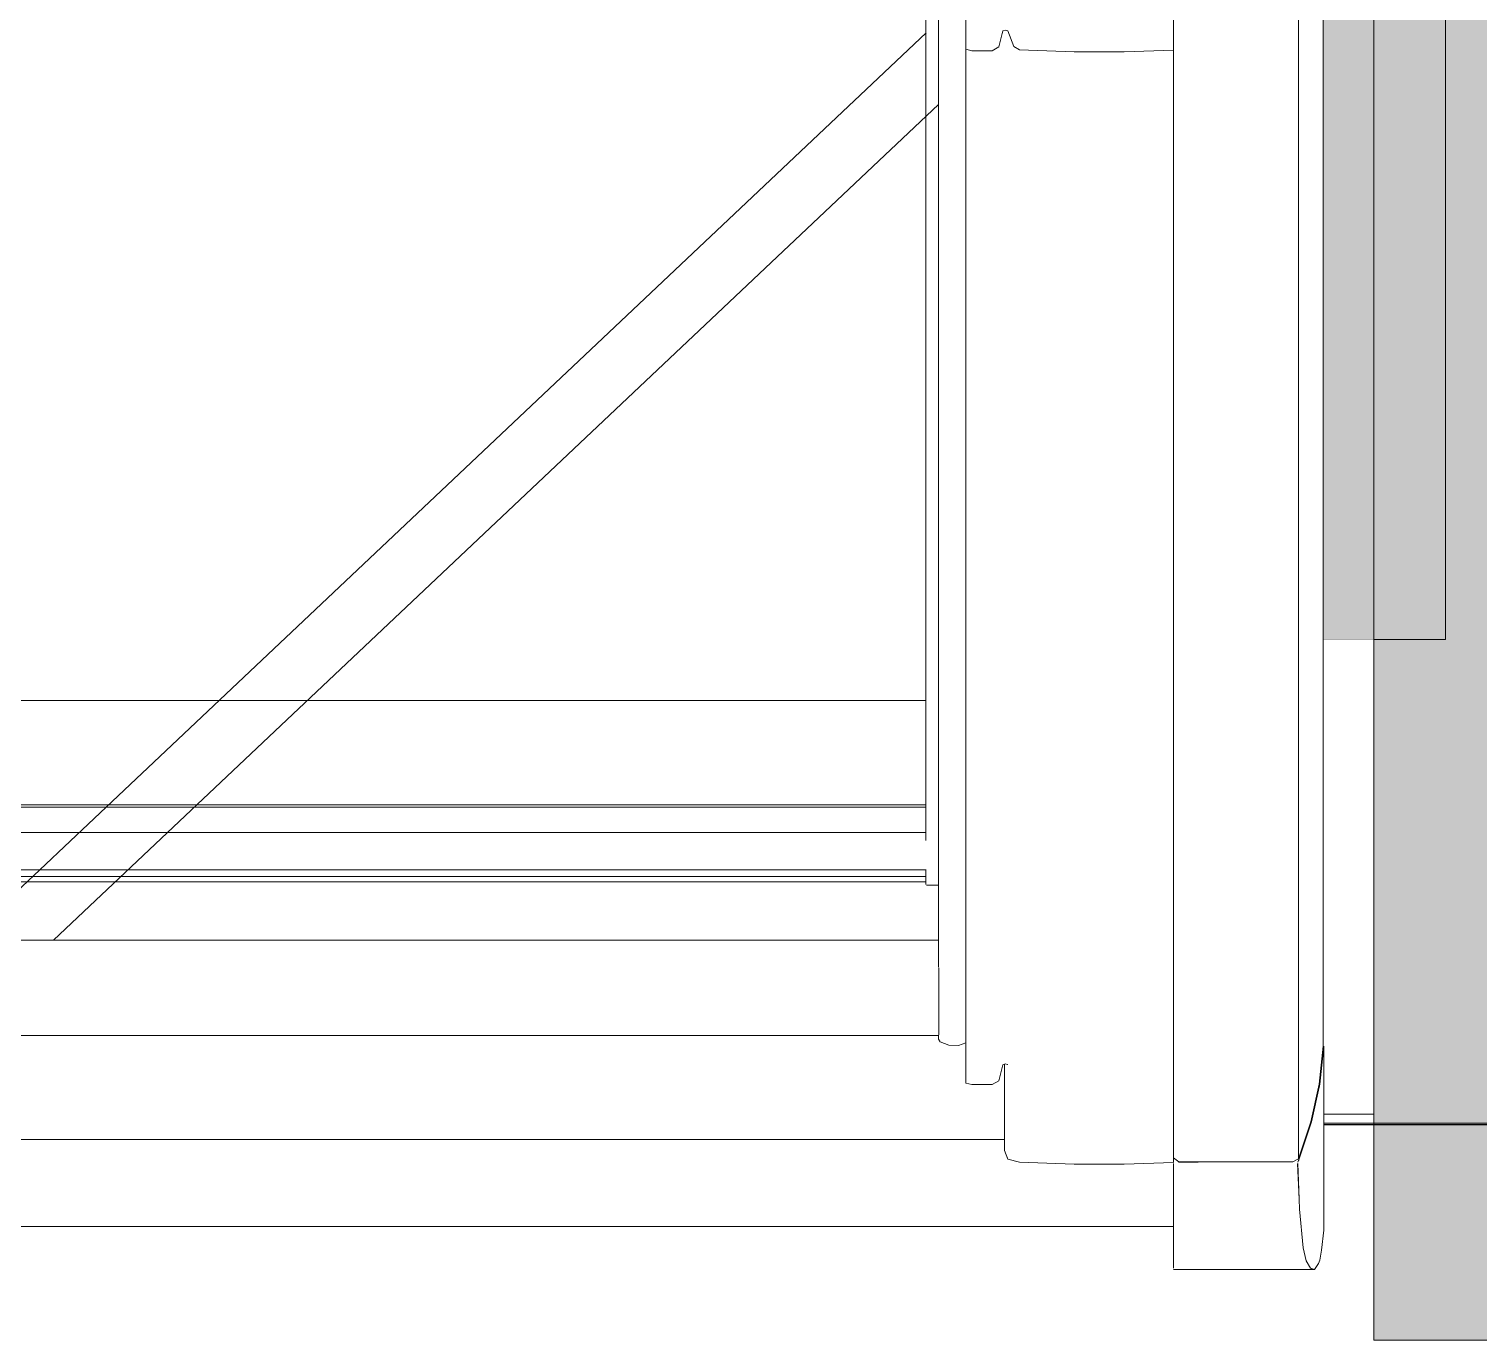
# Model space of a CAD drawing. Header units: metres. Extents: x -3 to 171, y -23 to 41.
# Drawn here: x 15.0611 to 15.5289, y -15.07 to -14.6468 of the extents above; entities that cross this region are included whole.
import ezdxf

# ---------------------------------------------------------------- set-up
doc = ezdxf.new("R2010")
doc.units = ezdxf.units.M
doc.header["$MEASUREMENT"] = 0
doc.set_wipeout_variables(frame=1)
for name, pattern in [('Achse', [0.004, 0.002, -0.001, 0, -0.001]), ('Baufluchtlinie', [0.013, 0.008, -0.005]), ('Wipeout_Contour', [1, 0, -1])]:
    doc.linetypes.add(name, pattern=pattern)
for name, color, linetype in [('5._2.DG PP STG1_1_000 Achsraster', 7, 'Continuous'), ('5._2.DG PP STG1_1_325 Dachfenster', 7, 'Continuous'), ('5._2.DG PP STG1_1_330 Dachaufbau', 7, 'Continuous'), ('5._2.DG PP STG1_1_Neubau_840 Baulinien', 7, 'Continuous')]:
    doc.layers.add(name, color=color, linetype=linetype)

msp = doc.modelspace()

# ---------------------------------------------------------------- hatches: boundary and pattern name
at = {"layer": '5._2.DG PP STG1_1_325 Dachfenster', "linetype": 'Continuous', "lineweight": 0, "true_color": 0x000000}
msp.add_hatch(color=18, dxfattribs=at).paths.add_polyline_path([(15.47865, -14.40484), (15.47865, -14.84386), (15.51815, -14.84386), (15.51815, -14.22551), (15.48078, -14.22551), (15.48078, -14.28437), (15.48078, -14.28644), (15.48078, -14.29683), (15.48075, -14.36991), (15.48075, -14.38588), (15.47945, -14.39979), (15.47885, -14.40294)])
at = {"layer": '5._2.DG PP STG1_1_330 Dachaufbau', "linetype": 'Continuous', "lineweight": 0, "true_color": 0x000000}
msp.add_hatch(color=18, dxfattribs=at).paths.add_polyline_path([(18.49988, -12.93), (18.49988, -13.58499), (12.55, -13.58499), (12.55, -15.07), (13.745, -15.07), (13.745, -14.22801), (15.495, -14.22801), (15.495, -15.07), (16.21, -15.07), (16.21, -14.22801), (17.96, -14.22801), (17.96, -15.07), (18.9348, -15.07), (18.94193, -12.93)])

# ---------------------------------------------------------------- linework, layer by layer
at = {"layer": '5._2.DG PP STG1_1_000 Achsraster', "color": 5, "linetype": 'Achse', "lineweight": 0, "ltscale": 1000}
msp.add_line((-1.5, -15), (21, -15), dxfattribs=at)
at = {"layer": '5._2.DG PP STG1_1_325 Dachfenster', "color": 7, "linetype": 'Continuous', "lineweight": 13, "ltscale": 1000, "true_color": 0xf4f4f4, "flags": 128}
for points in [[(15.51815, -14.22551), (15.51815, -14.84386)], [(15.51815, -14.84386), (15.47865, -14.84386)]]:
    msp.add_lwpolyline(points, dxfattribs=at)
at = {"layer": '5._2.DG PP STG1_1_330 Dachaufbau', "color": 7, "linetype": 'Continuous', "lineweight": 18, "ltscale": 1000, "flags": 128}
for points in [[(15.495, -15.07), (15.495, -14.22801)], [(16.21, -15.07), (15.495, -15.07)]]:
    msp.add_lwpolyline(points, dxfattribs=at)
at = {"layer": '5._2.DG PP STG1_1_Neubau_840 Baulinien', "color": 1, "linetype": 'Baufluchtlinie', "lineweight": 25, "ltscale": 1000, "true_color": 0xfb0106, "flags": 128}
msp.add_lwpolyline([(-3.0225, -14.98287), (0, -15), (18.98764, -15.00055), (22.9775, -15.00378)], dxfattribs=at)

# ---------------------------------------------------------------- next in the draw order: wipeouts: each hides what was drawn before it
at = {"color": 254, "linetype": 'Wipeout_Contour', "lineweight": 0, "ltscale": 106.495476}
msp.add_wipeout([(15.47735, -14.98739), (15.47865, -14.97514), (15.47865, -14.40484), (15.47755, -14.4152), (15.47735, -14.4161)], dxfattribs=at).dxf.layer = '5._2.DG PP STG1_1_325 Dachfenster'
at = {"color": 254, "linetype": 'Wipeout_Contour', "lineweight": 0, "ltscale": 129.236386}
msp.add_wipeout([(15.35505, -14.46976), (15.35455, -14.46976), (15.35455, -14.94961), (15.35465, -14.97173), (15.35455, -14.97286), (15.35505, -14.97371)], dxfattribs=at).dxf.layer = '5._2.DG PP STG1_1_325 Dachfenster'
at = {"color": 254, "linetype": 'Wipeout_Contour', "lineweight": 0, "ltscale": 84.725262}
msp.add_wipeout([(15.37525, -14.64745), (15.37605, -14.64717), (15.37605, -14.46976), (15.37525, -14.46976)], dxfattribs=at).dxf.layer = '5._2.DG PP STG1_1_325 Dachfenster'
at = {"color": 254, "linetype": 'Wipeout_Contour', "lineweight": 0, "ltscale": 85.138409}
msp.add_wipeout([(15.43035, -15.02858), (14.67595, -15.02858), (14.67595, -15.03311), (15.43035, -15.03311)], dxfattribs=at).dxf.layer = '5._2.DG PP STG1_1_325 Dachfenster'
at = {"color": 254, "linetype": 'Wipeout_Contour', "lineweight": 0, "ltscale": 86.297905}
msp.add_wipeout([(15.43035, -15.04027), (15.43035, -15.04449), (15.47314, -15.04449), (15.47218, -15.04027)], dxfattribs=at).dxf.layer = '5._2.DG PP STG1_1_325 Dachfenster'
at = {"color": 254, "linetype": 'Wipeout_Contour', "lineweight": 0, "ltscale": 64.169413}
msp.add_wipeout([(15.43035, -15.04683), (15.47584, -15.04719), (15.47485, -15.04689)], dxfattribs=at).dxf.layer = '5._2.DG PP STG1_1_325 Dachfenster'

# ---------------------------------------------------------------- next in the draw order: wipeouts: each hides what was drawn before it
at = {"color": 254, "linetype": 'Wipeout_Contour', "lineweight": 0, "ltscale": 106.590199}
msp.add_wipeout([(15.47465, -14.42797), (15.47465, -14.99956), (15.47735, -14.98739), (15.47735, -14.4161), (15.47485, -14.42737)], dxfattribs=at).dxf.layer = '5._2.DG PP STG1_1_325 Dachfenster'
at = {"color": 254, "linetype": 'Wipeout_Contour', "lineweight": 0, "ltscale": 85.130641}
msp.add_wipeout([(15.35505, -14.46976), (15.35505, -14.97371), (15.35785, -14.97484), (15.35785, -14.46976)], dxfattribs=at).dxf.layer = '5._2.DG PP STG1_1_325 Dachfenster'
at = {"color": 254, "linetype": 'Wipeout_Contour', "lineweight": 0, "ltscale": 84.727845}
msp.add_wipeout([(15.37605, -14.64717), (15.37685, -14.64738), (15.37685, -14.46976), (15.37605, -14.46976)], dxfattribs=at).dxf.layer = '5._2.DG PP STG1_1_325 Dachfenster'
at = {"color": 254, "linetype": 'Wipeout_Contour', "lineweight": 0, "ltscale": 86.315434}
msp.add_wipeout([(15.43035, -15.04449), (15.43035, -15.04683), (15.47455, -15.04683), (15.47314, -15.04449)], dxfattribs=at).dxf.layer = '5._2.DG PP STG1_1_325 Dachfenster'

# ---------------------------------------------------------------- next in the draw order: wipeouts: each hides what was drawn before it
at = {"color": 254, "linetype": 'Wipeout_Contour', "lineweight": 0, "ltscale": 167.990583}
msp.add_wipeout([(14.75175, -14.67124), (15.03727, -14.9409), (15.06902, -14.9409), (15.35455, -14.67124), (15.35455, -14.6465), (15.16741, -14.46976), (14.93889, -14.46976), (14.75175, -14.6465)], dxfattribs=at).dxf.layer = '5._2.DG PP STG1_1_325 Dachfenster'
at = {"color": 254, "linetype": 'Wipeout_Contour', "lineweight": 0, "ltscale": 85.14147}
msp.add_wipeout([(15.35785, -14.46976), (15.35785, -14.97484), (15.36095, -14.97491), (15.36095, -14.46976)], dxfattribs=at).dxf.layer = '5._2.DG PP STG1_1_325 Dachfenster'
at = {"color": 254, "linetype": 'Wipeout_Contour', "lineweight": 0, "ltscale": 84.717104}
msp.add_wipeout([(15.37685, -14.64738), (15.37885, -14.65254), (15.37885, -14.46976), (15.37685, -14.46976)], dxfattribs=at).dxf.layer = '5._2.DG PP STG1_1_325 Dachfenster'
at = {"color": 254, "linetype": 'Wipeout_Contour', "lineweight": 0, "ltscale": 108.182978}
msp.add_wipeout([(15.47865, -14.84386), (15.47865, -14.975), (15.47885, -14.99705), (15.495, -14.99705), (15.495, -14.84386)], dxfattribs=at).dxf.layer = '5._2.DG PP STG1_1_325 Dachfenster'
at = {"color": 254, "linetype": 'Wipeout_Contour', "lineweight": 0, "ltscale": 84.950189}
msp.add_wipeout([(14.75165, -14.97152), (15.35465, -14.97152), (15.35465, -14.96091), (14.75165, -14.96091)], dxfattribs=at).dxf.layer = '5._2.DG PP STG1_1_325 Dachfenster'

# ---------------------------------------------------------------- next in the draw order: linework, layer by layer
at = {"layer": '5._2.DG PP STG1_1_325 Dachfenster', "color": 7, "linetype": 'Continuous', "lineweight": 13, "ltscale": 1000, "flags": 128}
msp.add_lwpolyline([(15.495, -14.84386), (15.495, -14.99705)], dxfattribs=at)

# ---------------------------------------------------------------- next in the draw order: wipeouts: each hides what was drawn before it
at = {"color": 254, "linetype": 'Wipeout_Contour', "lineweight": 0, "ltscale": 84.707101}
msp.add_wipeout([(15.37395, -14.65261), (15.37525, -14.64745), (15.37525, -14.46976), (15.37395, -14.46976)], dxfattribs=at).dxf.layer = '5._2.DG PP STG1_1_325 Dachfenster'
at = {"color": 254, "linetype": 'Wipeout_Contour', "lineweight": 0, "ltscale": 84.742436}
msp.add_wipeout([(15.37885, -14.46976), (15.37885, -14.65254), (15.38065, -14.6536), (15.38065, -14.46976)], dxfattribs=at).dxf.layer = '5._2.DG PP STG1_1_325 Dachfenster'
at = {"color": 254, "linetype": 'Wipeout_Contour', "lineweight": 0, "ltscale": 63.890115}
msp.add_wipeout([(15.06902, -14.9409), (15.35455, -14.9409), (15.35455, -14.67124)], dxfattribs=at).dxf.layer = '5._2.DG PP STG1_1_325 Dachfenster'
at = {"color": 254, "linetype": 'Wipeout_Contour', "lineweight": 0, "ltscale": 84.929012}
msp.add_wipeout([(14.75165, -14.96091), (15.35465, -14.96091), (15.35465, -14.9566), (14.75165, -14.9566)], dxfattribs=at).dxf.layer = '5._2.DG PP STG1_1_325 Dachfenster'
at = {"color": 254, "linetype": 'Wipeout_Contour', "lineweight": 0, "ltscale": 64.226689}
msp.add_wipeout([(14.75165, -14.97173), (15.35465, -14.97173), (14.75165, -14.97152)], dxfattribs=at).dxf.layer = '5._2.DG PP STG1_1_325 Dachfenster'

# ---------------------------------------------------------------- next in the draw order: linework, layer by layer
at = {"layer": '5._2.DG PP STG1_1_325 Dachfenster', "color": 7, "linetype": 'Continuous', "lineweight": 13, "ltscale": 1000, "flags": 128}
for points in [[(15.35045, -14.90873), (15.35045, -14.46976)], [(15.05315, -14.92902), (15.0646, -14.9182), (15.07434, -14.90901), (15.35058, -14.64812)], [(15.35045, -14.86354), (14.75585, -14.86354)], [(15.35045, -14.89727), (14.75585, -14.89727)], [(15.35045, -14.89805), (14.75585, -14.89805)], [(15.35045, -14.90618), (14.75585, -14.90618)], [(15.35058, -14.9182), (14.75571, -14.9182)], [(15.35045, -14.92294), (15.35045, -14.9182)], [(15.35045, -14.9204), (14.75585, -14.9204)], [(15.35045, -14.92209), (14.75585, -14.92209)], [(15.35455, -14.92315), (15.35065, -14.92315)]]:
    msp.add_lwpolyline(points, dxfattribs=at)

# ---------------------------------------------------------------- next in the draw order: wipeouts: each hides what was drawn before it
at = {"color": 254, "linetype": 'Wipeout_Contour', "lineweight": 0, "ltscale": 84.715145}
msp.add_wipeout([(15.36525, -14.65389), (15.37185, -14.65389), (15.37185, -14.46976), (15.36525, -14.46976)], dxfattribs=at).dxf.layer = '5._2.DG PP STG1_1_325 Dachfenster'
at = {"color": 254, "linetype": 'Wipeout_Contour', "lineweight": 0, "ltscale": 84.773981}
msp.add_wipeout([(15.38065, -14.6536), (15.39825, -14.65417), (15.39825, -14.46976), (15.38065, -14.46976)], dxfattribs=at).dxf.layer = '5._2.DG PP STG1_1_325 Dachfenster'
at = {"color": 254, "linetype": 'Wipeout_Contour', "lineweight": 0, "ltscale": 84.915877}
msp.add_wipeout([(14.75165, -14.95158), (14.75165, -14.9566), (15.35465, -14.9566), (15.35465, -14.95158)], dxfattribs=at).dxf.layer = '5._2.DG PP STG1_1_325 Dachfenster'

# ---------------------------------------------------------------- next in the draw order: wipeouts: each hides what was drawn before it
at = {"color": 254, "linetype": 'Wipeout_Contour', "lineweight": 0, "ltscale": 84.700501}
msp.add_wipeout([(15.36335, -14.46976), (15.36335, -14.65339), (15.36525, -14.65389), (15.36525, -14.46976)], dxfattribs=at).dxf.layer = '5._2.DG PP STG1_1_325 Dachfenster'
at = {"color": 254, "linetype": 'Wipeout_Contour', "lineweight": 0, "ltscale": 84.721855}
msp.add_wipeout([(15.37185, -14.46976), (15.37185, -14.65389), (15.37395, -14.65261), (15.37395, -14.46976)], dxfattribs=at).dxf.layer = '5._2.DG PP STG1_1_325 Dachfenster'
at = {"color": 254, "linetype": 'Wipeout_Contour', "lineweight": 0, "ltscale": 84.825554}
msp.add_wipeout([(15.39825, -14.46976), (15.39825, -14.65417), (15.41445, -14.65417), (15.41445, -14.46976)], dxfattribs=at).dxf.layer = '5._2.DG PP STG1_1_325 Dachfenster'
at = {"color": 254, "linetype": 'Wipeout_Contour', "lineweight": 0, "ltscale": 85.450763}
msp.add_wipeout([(15.37685, -14.64738), (15.37685, -14.9811), (15.37885, -14.98626), (15.37885, -14.65254)], dxfattribs=at).dxf.layer = '5._2.DG PP STG1_1_325 Dachfenster'
at = {"color": 254, "linetype": 'Wipeout_Contour', "lineweight": 0, "ltscale": 148.70506}
msp.add_wipeout([(14.75165, -14.94988), (14.75165, -14.95073), (15.35465, -14.95073), (15.35465, -14.94988), (15.35455, -14.94882), (14.75175, -14.94882), (14.75175, -14.94961)], dxfattribs=at).dxf.layer = '5._2.DG PP STG1_1_325 Dachfenster'

# ---------------------------------------------------------------- next in the draw order: wipeouts: each hides what was drawn before it
at = {"color": 254, "linetype": 'Wipeout_Contour', "lineweight": 0, "ltscale": 85.14779}
msp.add_wipeout([(15.36095, -14.97491), (15.36335, -14.97409), (15.36335, -14.46976), (15.36095, -14.46976)], dxfattribs=at).dxf.layer = '5._2.DG PP STG1_1_325 Dachfenster'
at = {"color": 254, "linetype": 'Wipeout_Contour', "lineweight": 0, "ltscale": 84.869859}
msp.add_wipeout([(15.41445, -14.46976), (15.41445, -14.65417), (15.43035, -14.65366), (15.43035, -14.46976)], dxfattribs=at).dxf.layer = '5._2.DG PP STG1_1_325 Dachfenster'
at = {"color": 254, "linetype": 'Wipeout_Contour', "lineweight": 0, "ltscale": 85.445415}
msp.add_wipeout([(15.37395, -14.65261), (15.37185, -14.65389), (15.37185, -14.98757), (15.37395, -14.9863)], dxfattribs=at).dxf.layer = '5._2.DG PP STG1_1_325 Dachfenster'
at = {"color": 254, "linetype": 'Wipeout_Contour', "lineweight": 0, "ltscale": 85.495429}
msp.add_wipeout([(15.38065, -14.6536), (15.38065, -14.98732), (15.39825, -14.98789), (15.39825, -14.65417)], dxfattribs=at).dxf.layer = '5._2.DG PP STG1_1_325 Dachfenster'
at = {"color": 254, "linetype": 'Wipeout_Contour', "lineweight": 0, "ltscale": 84.899444}
msp.add_wipeout([(14.75175, -14.94882), (15.35455, -14.94882), (15.35455, -14.94776), (14.75175, -14.94776)], dxfattribs=at).dxf.layer = '5._2.DG PP STG1_1_325 Dachfenster'

# ---------------------------------------------------------------- next in the draw order: wipeouts: each hides what was drawn before it
at = {"color": 254, "linetype": 'Wipeout_Contour', "lineweight": 0, "ltscale": 85.419607}
msp.add_wipeout([(15.43205, -14.44058), (15.43205, -15.01247), (15.46885, -15.01247), (15.46885, -14.44058)], dxfattribs=at).dxf.layer = '5._2.DG PP STG1_1_325 Dachfenster'
at = {"color": 254, "linetype": 'Wipeout_Contour', "lineweight": 0, "ltscale": 85.440823}
msp.add_wipeout([(15.37395, -14.65261), (15.37395, -14.9863), (15.37525, -14.98114), (15.37525, -14.64745)], dxfattribs=at).dxf.layer = '5._2.DG PP STG1_1_325 Dachfenster'
at = {"color": 254, "linetype": 'Wipeout_Contour', "lineweight": 0, "ltscale": 85.544869}
msp.add_wipeout([(15.41445, -14.65417), (15.39825, -14.65417), (15.39825, -14.98789), (15.41445, -14.98789)], dxfattribs=at).dxf.layer = '5._2.DG PP STG1_1_325 Dachfenster'
at = {"color": 254, "linetype": 'Wipeout_Contour', "lineweight": 0, "ltscale": 84.897037}
msp.add_wipeout([(14.75175, -14.94712), (14.75175, -14.94776), (15.35455, -14.94776), (15.35455, -14.94712)], dxfattribs=at).dxf.layer = '5._2.DG PP STG1_1_325 Dachfenster'
at = {"color": 254, "linetype": 'Wipeout_Contour', "lineweight": 0, "ltscale": 84.907509}
msp.add_wipeout([(14.75165, -14.95073), (14.75165, -14.95158), (15.35465, -14.95158), (15.35465, -14.95073)], dxfattribs=at).dxf.layer = '5._2.DG PP STG1_1_325 Dachfenster'

# ---------------------------------------------------------------- next in the draw order: wipeouts: each hides what was drawn before it
at = {"color": 254, "linetype": 'Wipeout_Contour', "lineweight": 0, "ltscale": 85.36067}
msp.add_wipeout([(15.43205, -14.44058), (15.43035, -14.44058), (15.43035, -15.01121), (15.43205, -15.01247)], dxfattribs=at).dxf.layer = '5._2.DG PP STG1_1_325 Dachfenster'
at = {"color": 254, "linetype": 'Wipeout_Contour', "lineweight": 0, "ltscale": 106.031874}
msp.add_wipeout([(15.46885, -14.44058), (15.46885, -15.01247), (15.47065, -15.01151), (15.47065, -14.43984), (15.4704, -14.4405)], dxfattribs=at).dxf.layer = '5._2.DG PP STG1_1_325 Dachfenster'
at = {"color": 254, "linetype": 'Wipeout_Contour', "lineweight": 0, "ltscale": 85.525972}
msp.add_wipeout([(15.37605, -14.64717), (15.37605, -14.98085), (15.37675, -14.98104), (15.37685, -14.64738)], dxfattribs=at).dxf.layer = '5._2.DG PP STG1_1_325 Dachfenster'
at = {"color": 254, "linetype": 'Wipeout_Contour', "lineweight": 0, "ltscale": 85.434946}
msp.add_wipeout([(15.36525, -14.65389), (15.36525, -14.98757), (15.37185, -14.98757), (15.37185, -14.65389)], dxfattribs=at).dxf.layer = '5._2.DG PP STG1_1_325 Dachfenster'
at = {"color": 254, "linetype": 'Wipeout_Contour', "lineweight": 0, "ltscale": 84.886593}
msp.add_wipeout([(14.75175, -14.94097), (14.75175, -14.94642), (15.35455, -14.94642), (15.35455, -14.94097)], dxfattribs=at).dxf.layer = '5._2.DG PP STG1_1_325 Dachfenster'

# ---------------------------------------------------------------- next in the draw order: linework, layer by layer
at = {"layer": '5._2.DG PP STG1_1_325 Dachfenster', "color": 7, "linetype": 'Continuous', "lineweight": 13, "ltscale": 1000, "flags": 128}
for points in [[(15.06902, -14.9409), (15.35455, -14.67124)], [(15.35455, -14.9409), (14.75175, -14.9409)], [(15.35455, -14.94097), (14.75175, -14.94097)]]:
    msp.add_lwpolyline(points, dxfattribs=at)

# ---------------------------------------------------------------- next in the draw order: wipeouts: each hides what was drawn before it
at = {"color": 254, "linetype": 'Wipeout_Contour', "lineweight": 0, "ltscale": 106.636845}
msp.add_wipeout([(15.47065, -14.43984), (15.47065, -15.01151), (15.47465, -14.99956), (15.47465, -14.42797), (15.47085, -14.43932)], dxfattribs=at).dxf.layer = '5._2.DG PP STG1_1_325 Dachfenster'
at = {"color": 254, "linetype": 'Wipeout_Contour', "lineweight": 0, "ltscale": 85.436966}
msp.add_wipeout([(15.37525, -14.64745), (15.37525, -14.98114), (15.37605, -14.98085), (15.37605, -14.64717)], dxfattribs=at).dxf.layer = '5._2.DG PP STG1_1_325 Dachfenster'
at = {"color": 254, "linetype": 'Wipeout_Contour', "lineweight": 0, "ltscale": 85.421917}
msp.add_wipeout([(15.36335, -14.65339), (15.36335, -14.98708), (15.36525, -14.98757), (15.36525, -14.65389)], dxfattribs=at).dxf.layer = '5._2.DG PP STG1_1_325 Dachfenster'
at = {"color": 254, "linetype": 'Wipeout_Contour', "lineweight": 0, "ltscale": 85.464867}
msp.add_wipeout([(15.37885, -14.65254), (15.37885, -14.98626), (15.38065, -14.98732), (15.38065, -14.6536)], dxfattribs=at).dxf.layer = '5._2.DG PP STG1_1_325 Dachfenster'
at = {"color": 254, "linetype": 'Wipeout_Contour', "lineweight": 0, "ltscale": 85.590338}
msp.add_wipeout([(15.41445, -14.98789), (15.43035, -14.98738), (15.43035, -14.65366), (15.41445, -14.65417)], dxfattribs=at).dxf.layer = '5._2.DG PP STG1_1_325 Dachfenster'
at = {"color": 254, "linetype": 'Wipeout_Contour', "lineweight": 0, "ltscale": 84.895155}
msp.add_wipeout([(14.75175, -14.94712), (15.35455, -14.94712), (15.35455, -14.94642), (14.75175, -14.94642)], dxfattribs=at).dxf.layer = '5._2.DG PP STG1_1_325 Dachfenster'
at = {"color": 254, "linetype": 'Wipeout_Contour', "lineweight": 0, "ltscale": 339.103072}
msp.add_wipeout([(14.67595, -15.01269), (14.67595, -15.02356), (15.43035, -15.02356), (15.43035, -15.01269), (15.41445, -15.0132), (15.39825, -15.0132), (15.38065, -15.01264), (15.37685, -15.01158), (15.37585, -15.00882), (15.37585, -15.00525), (14.73045, -15.00525), (14.73045, -15.00882), (14.72945, -15.01158), (14.72565, -15.01264), (14.70805, -15.0132), (14.69185, -15.0132)], dxfattribs=at).dxf.layer = '5._2.DG PP STG1_1_325 Dachfenster'

# ---------------------------------------------------------------- next in the draw order: linework, layer by layer
at = {"layer": '5._2.DG PP STG1_1_325 Dachfenster', "color": 7, "linetype": 'Continuous', "lineweight": 13, "ltscale": 1000, "flags": 128}
for points in [[(15.35455, -14.94961), (15.35455, -14.46976)], [(15.37395, -14.65261), (15.37525, -14.64745)], [(15.37525, -14.64745), (15.37605, -14.64717)], [(15.37605, -14.64717), (15.37685, -14.64738)], [(15.37685, -14.64738), (15.37885, -14.65254)], [(15.36335, -14.65339), (15.36525, -14.65389), (15.37185, -14.65389)], [(15.37185, -14.65389), (15.37395, -14.65261)], [(15.37885, -14.65254), (15.38065, -14.6536)], [(15.38065, -14.6536), (15.39825, -14.65417), (15.41445, -14.65417), (15.43035, -14.65366)]]:
    msp.add_lwpolyline(points, dxfattribs=at)

# ---------------------------------------------------------------- next in the draw order: wipeouts: each hides what was drawn before it
at = {"color": 254, "linetype": 'Wipeout_Contour', "lineweight": 0, "ltscale": 85.793632}
msp.add_wipeout([(15.37585, -14.98092), (15.37585, -15.00882), (15.37685, -14.98117), (15.37605, -14.98085)], dxfattribs=at).dxf.layer = '5._2.DG PP STG1_1_325 Dachfenster'
at = {"color": 254, "linetype": 'Wipeout_Contour', "lineweight": 0, "ltscale": 86.035561}
msp.add_wipeout([(15.39825, -15.0132), (15.41445, -15.0132), (15.41445, -14.98789), (15.39825, -14.98789)], dxfattribs=at).dxf.layer = '5._2.DG PP STG1_1_325 Dachfenster'
at = {"color": 254, "linetype": 'Wipeout_Contour', "lineweight": 0, "ltscale": 85.123974}
msp.add_wipeout([(14.67595, -15.02462), (14.67595, -15.02689), (15.43035, -15.02689), (15.43035, -15.02462)], dxfattribs=at).dxf.layer = '5._2.DG PP STG1_1_325 Dachfenster'

# ---------------------------------------------------------------- next in the draw order: wipeouts: each hides what was drawn before it
at = {"color": 254, "linetype": 'Wipeout_Contour', "lineweight": 0, "ltscale": 86.217128}
msp.add_wipeout([(15.37685, -14.98117), (15.37585, -15.00882), (15.37685, -15.01158), (15.37885, -14.98626)], dxfattribs=at).dxf.layer = '5._2.DG PP STG1_1_325 Dachfenster'
at = {"color": 254, "linetype": 'Wipeout_Contour', "lineweight": 0, "ltscale": 86.079899}
msp.add_wipeout([(15.41445, -14.98789), (15.41445, -15.0132), (15.43035, -15.01269), (15.43035, -14.98738)], dxfattribs=at).dxf.layer = '5._2.DG PP STG1_1_325 Dachfenster'
at = {"color": 254, "linetype": 'Wipeout_Contour', "lineweight": 0, "ltscale": 85.129553}
msp.add_wipeout([(14.67595, -15.02689), (14.67595, -15.02858), (15.43035, -15.02858), (15.43035, -15.02689)], dxfattribs=at).dxf.layer = '5._2.DG PP STG1_1_325 Dachfenster'

# ---------------------------------------------------------------- next in the draw order: wipeouts: each hides what was drawn before it
at = {"color": 254, "linetype": 'Wipeout_Contour', "lineweight": 0, "ltscale": 85.986386}
msp.add_wipeout([(15.38065, -14.98732), (15.38065, -15.01264), (15.39825, -15.0132), (15.39825, -14.98789)], dxfattribs=at).dxf.layer = '5._2.DG PP STG1_1_325 Dachfenster'
at = {"color": 254, "linetype": 'Wipeout_Contour', "lineweight": 0, "ltscale": 85.119252}
msp.add_wipeout([(14.67595, -15.02356), (14.67595, -15.02462), (15.43035, -15.02462), (15.43035, -15.02356)], dxfattribs=at).dxf.layer = '5._2.DG PP STG1_1_325 Dachfenster'
at = {"color": 254, "linetype": 'Wipeout_Contour', "lineweight": 0, "ltscale": 86.277786}
msp.add_wipeout([(15.43035, -15.02775), (15.43035, -15.04027), (15.47218, -15.04027), (15.47097, -15.02775)], dxfattribs=at).dxf.layer = '5._2.DG PP STG1_1_325 Dachfenster'

# ---------------------------------------------------------------- next in the draw order: linework, layer by layer
at = {"layer": '5._2.DG PP STG1_1_325 Dachfenster', "color": 7, "linetype": 'Continuous', "lineweight": 13, "ltscale": 1000, "flags": 128}
msp.add_lwpolyline([(14.67595, -15.03339), (15.43035, -15.03339)], dxfattribs=at)

# ---------------------------------------------------------------- next in the draw order: wipeouts: each hides what was drawn before it
at = {"color": 254, "linetype": 'Wipeout_Contour', "lineweight": 0, "ltscale": 64.431382}
msp.add_wipeout([(15.38065, -14.98732), (15.37685, -15.01158), (15.38065, -15.01264)], dxfattribs=at).dxf.layer = '5._2.DG PP STG1_1_325 Dachfenster'
at = {"color": 254, "linetype": 'Wipeout_Contour', "lineweight": 0, "ltscale": 107.642199}
msp.add_wipeout([(15.47034, -15.01304), (15.43035, -15.01304), (15.43035, -15.02775), (15.47097, -15.02775), (15.47085, -15.02455)], dxfattribs=at).dxf.layer = '5._2.DG PP STG1_1_325 Dachfenster'

# ---------------------------------------------------------------- next in the draw order: wipeouts: each hides what was drawn before it
at = {"color": 254, "linetype": 'Wipeout_Contour', "lineweight": 0, "ltscale": 259.063398}
msp.add_wipeout([(15.43205, -15.01247), (15.43035, -15.01121), (15.43035, -15.01262), (15.47042, -15.01262), (15.47085, -15.01151), (15.47485, -14.99956), (15.47755, -14.98739), (15.47885, -14.97514), (15.47735, -14.98739), (15.47465, -14.99956), (15.47065, -15.01151), (15.46885, -15.01247)], dxfattribs=at).dxf.layer = '5._2.DG PP STG1_1_325 Dachfenster'
at = {"color": 254, "linetype": 'Wipeout_Contour', "lineweight": 0, "ltscale": 64.101996}
msp.add_wipeout([(15.37685, -15.01158), (15.38065, -14.98732), (15.37885, -14.98626)], dxfattribs=at).dxf.layer = '5._2.DG PP STG1_1_325 Dachfenster'

# ---------------------------------------------------------------- next in the draw order: linework, layer by layer
at = {"layer": '5._2.DG PP STG1_1_325 Dachfenster', "color": 7, "linetype": 'Continuous', "lineweight": 13, "ltscale": 1000, "flags": 128}
msp.add_lwpolyline([(15.37585, -15.00882), (15.37685, -15.01158)], dxfattribs=at)

# ---------------------------------------------------------------- next in the draw order: wipeouts: each hides what was drawn before it
at = {"color": 254, "linetype": 'Wipeout_Contour', "lineweight": 0, "ltscale": 130.081456}
msp.add_wipeout([(15.47755, -14.98739), (15.47485, -14.99956), (15.47485, -15.04689), (15.47584, -15.04719), (15.47715, -15.04534), (15.47755, -15.04422)], dxfattribs=at).dxf.layer = '5._2.DG PP STG1_1_325 Dachfenster'
at = {"color": 254, "linetype": 'Wipeout_Contour', "lineweight": 0, "ltscale": 85.044883}
msp.add_wipeout([(15.37585, -14.99323), (14.73045, -14.99323), (14.73045, -15.00518), (15.37585, -15.00518)], dxfattribs=at).dxf.layer = '5._2.DG PP STG1_1_325 Dachfenster'
at = {"color": 254, "linetype": 'Wipeout_Contour', "lineweight": 0, "ltscale": 64.053062}
msp.add_wipeout([(15.47042, -15.01262), (15.47085, -15.02455), (15.47085, -15.01151)], dxfattribs=at).dxf.layer = '5._2.DG PP STG1_1_325 Dachfenster'

# ---------------------------------------------------------------- next in the draw order: linework, layer by layer
at = {"layer": '5._2.DG PP STG1_1_325 Dachfenster', "color": 7, "linetype": 'Continuous', "lineweight": 13, "ltscale": 1000, "flags": 128}
msp.add_lwpolyline([(15.37585, -15.00525), (14.73045, -15.00525)], dxfattribs=at)

# ---------------------------------------------------------------- next in the draw order: wipeouts: each hides what was drawn before it
at = {"color": 254, "linetype": 'Wipeout_Contour', "lineweight": 0, "ltscale": 108.253782}
msp.add_wipeout([(15.47885, -14.97514), (15.47755, -14.98739), (15.47755, -15.04422), (15.47808, -15.04105), (15.47885, -15.03456)], dxfattribs=at).dxf.layer = '5._2.DG PP STG1_1_325 Dachfenster'
at = {"color": 254, "linetype": 'Wipeout_Contour', "lineweight": 0, "ltscale": 339.407567}
msp.add_wipeout([(14.73045, -14.99323), (15.37585, -14.99323), (15.37585, -14.98092), (15.37525, -14.98114), (15.37395, -14.9863), (15.37185, -14.98757), (15.36525, -14.98757), (15.36335, -14.98708), (15.36335, -14.97866), (14.74295, -14.97866), (14.74295, -14.98708), (14.74105, -14.98757), (14.73445, -14.98757), (14.73235, -14.9863), (14.73105, -14.98114), (14.73045, -14.98092)], dxfattribs=at).dxf.layer = '5._2.DG PP STG1_1_325 Dachfenster'
at = {"color": 254, "linetype": 'Wipeout_Contour', "lineweight": 0, "ltscale": 65.345783}
msp.add_wipeout([(15.43035, -15.01304), (15.47034, -15.01304), (15.43035, -15.01262)], dxfattribs=at).dxf.layer = '5._2.DG PP STG1_1_325 Dachfenster'

# ---------------------------------------------------------------- next in the draw order: linework, layer by layer
at = {"layer": '5._2.DG PP STG1_1_325 Dachfenster', "color": 7, "linetype": 'Continuous', "lineweight": 13, "ltscale": 1000, "flags": 128}
for points in [[(15.47865, -14.97514), (15.47865, -14.40484)], [(15.43035, -15.01121), (15.43035, -14.44058)], [(15.47885, -14.97514), (15.47885, -15.03456)], [(15.37395, -14.9863), (15.37525, -14.98114)], [(15.37525, -14.98114), (15.37605, -14.98085)], [(15.37585, -14.98092), (15.37585, -15.00882)], [(15.37605, -14.98085), (15.37675, -14.98104)], [(15.36335, -14.98708), (15.36525, -14.98757), (15.37185, -14.98757)], [(15.37185, -14.98757), (15.37395, -14.9863)], [(15.47885, -14.99705), (15.495, -14.99705)], [(15.37685, -15.01158), (15.38065, -15.01264), (15.39825, -15.0132), (15.41445, -15.0132), (15.43035, -15.01269)], [(15.43205, -15.01247), (15.43035, -15.01121)], [(15.43035, -15.01121), (15.43035, -15.01262)], [(15.43035, -15.01304), (15.43035, -15.02775), (15.43035, -15.04027), (15.43035, -15.04449), (15.43035, -15.04683)]]:
    msp.add_lwpolyline(points, dxfattribs=at)

# ---------------------------------------------------------------- next in the draw order: wipeouts: each hides what was drawn before it
at = {"color": 254, "linetype": 'Wipeout_Contour', "lineweight": 0, "ltscale": 296.177677}
msp.add_wipeout([(14.74295, -14.97866), (15.36335, -14.97866), (15.36335, -14.97409), (15.36095, -14.97491), (15.35785, -14.97484), (15.35505, -14.97371), (15.35455, -14.97286), (15.35455, -14.97173), (14.75175, -14.97173), (14.75175, -14.97286), (14.75125, -14.97371), (14.74845, -14.97484), (14.74535, -14.97491), (14.74295, -14.97409)], dxfattribs=at).dxf.layer = '5._2.DG PP STG1_1_325 Dachfenster'
at = {"color": 254, "linetype": 'Wipeout_Contour', "lineweight": 0, "ltscale": 151.946633}
msp.add_wipeout([(15.47085, -15.01151), (15.47085, -15.02455), (15.47097, -15.02775), (15.47218, -15.04027), (15.47314, -15.04449), (15.47455, -15.04683), (15.47485, -14.99956)], dxfattribs=at).dxf.layer = '5._2.DG PP STG1_1_325 Dachfenster'

# ---------------------------------------------------------------- next in the draw order: linework, layer by layer
at = {"layer": '5._2.DG PP STG1_1_325 Dachfenster', "color": 7, "linetype": 'Continuous', "lineweight": 13, "ltscale": 1000, "flags": 128}
for points in [[(15.47065, -15.01151), (15.47065, -14.43984)], [(15.36335, -14.98708), (15.36335, -14.65339), (15.36335, -14.46976)], [(15.35465, -14.94988), (15.35465, -14.95073), (15.35465, -14.95158), (15.35465, -14.9566), (15.35465, -14.96091), (15.35465, -14.97152)], [(15.35465, -14.97173), (14.75165, -14.97173)], [(15.35455, -14.97286), (15.35455, -14.97173)], [(15.35455, -14.97286), (15.35505, -14.97371)], [(15.35505, -14.97371), (15.35785, -14.97484)], [(15.35785, -14.97484), (15.36095, -14.97491)], [(15.36095, -14.97491), (15.36335, -14.97409)], [(15.47885, -14.97514), (15.47755, -14.98739), (15.47485, -14.99956), (15.47085, -15.01151), (15.47042, -15.01262)], [(15.47865, -14.97514), (15.47735, -14.98739), (15.47465, -14.99956), (15.47065, -15.01151)], [(15.46885, -15.01247), (15.43205, -15.01247)], [(15.47065, -15.01151), (15.46885, -15.01247)], [(15.47034, -15.01304), (15.47085, -15.02455), (15.47097, -15.02775), (15.47218, -15.04027), (15.47314, -15.04449), (15.47455, -15.04683), (15.47584, -15.04719), (15.47715, -15.04534), (15.47755, -15.04422), (15.47808, -15.04105), (15.47885, -15.03456)], [(15.47584, -15.04719), (15.43035, -15.04719)]]:
    msp.add_lwpolyline(points, dxfattribs=at)

doc.saveas('drawing.dxf')
